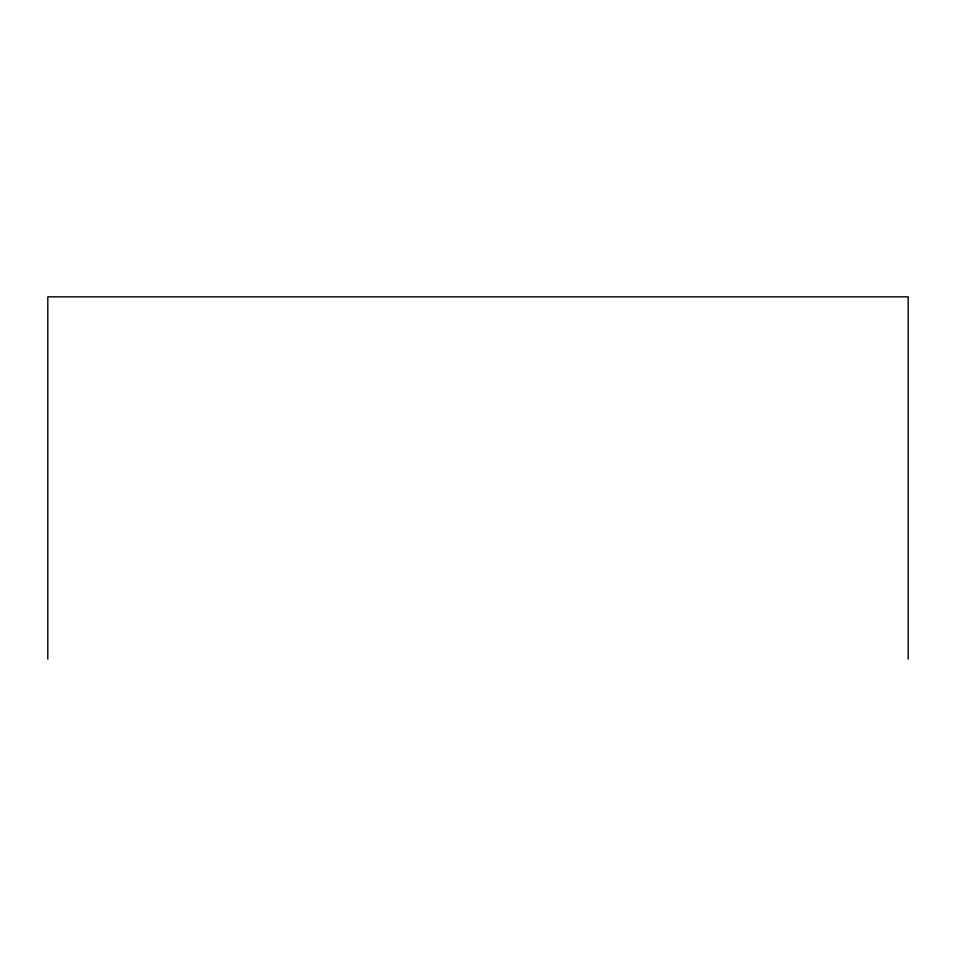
<?xml version="1.0" encoding="UTF-8"?>
<svg xmlns="http://www.w3.org/2000/svg" width="956" height="956" viewBox="0 0 956 956"><rect width="100%" height="100%" fill="white"/><g stroke="black" fill="none" stroke-linecap="round" stroke-linejoin="round"><path stroke-width="1.43" d="M908.2 659.15L908.2 296.85L47.8 296.85L47.8 659.15"/></g></svg>
